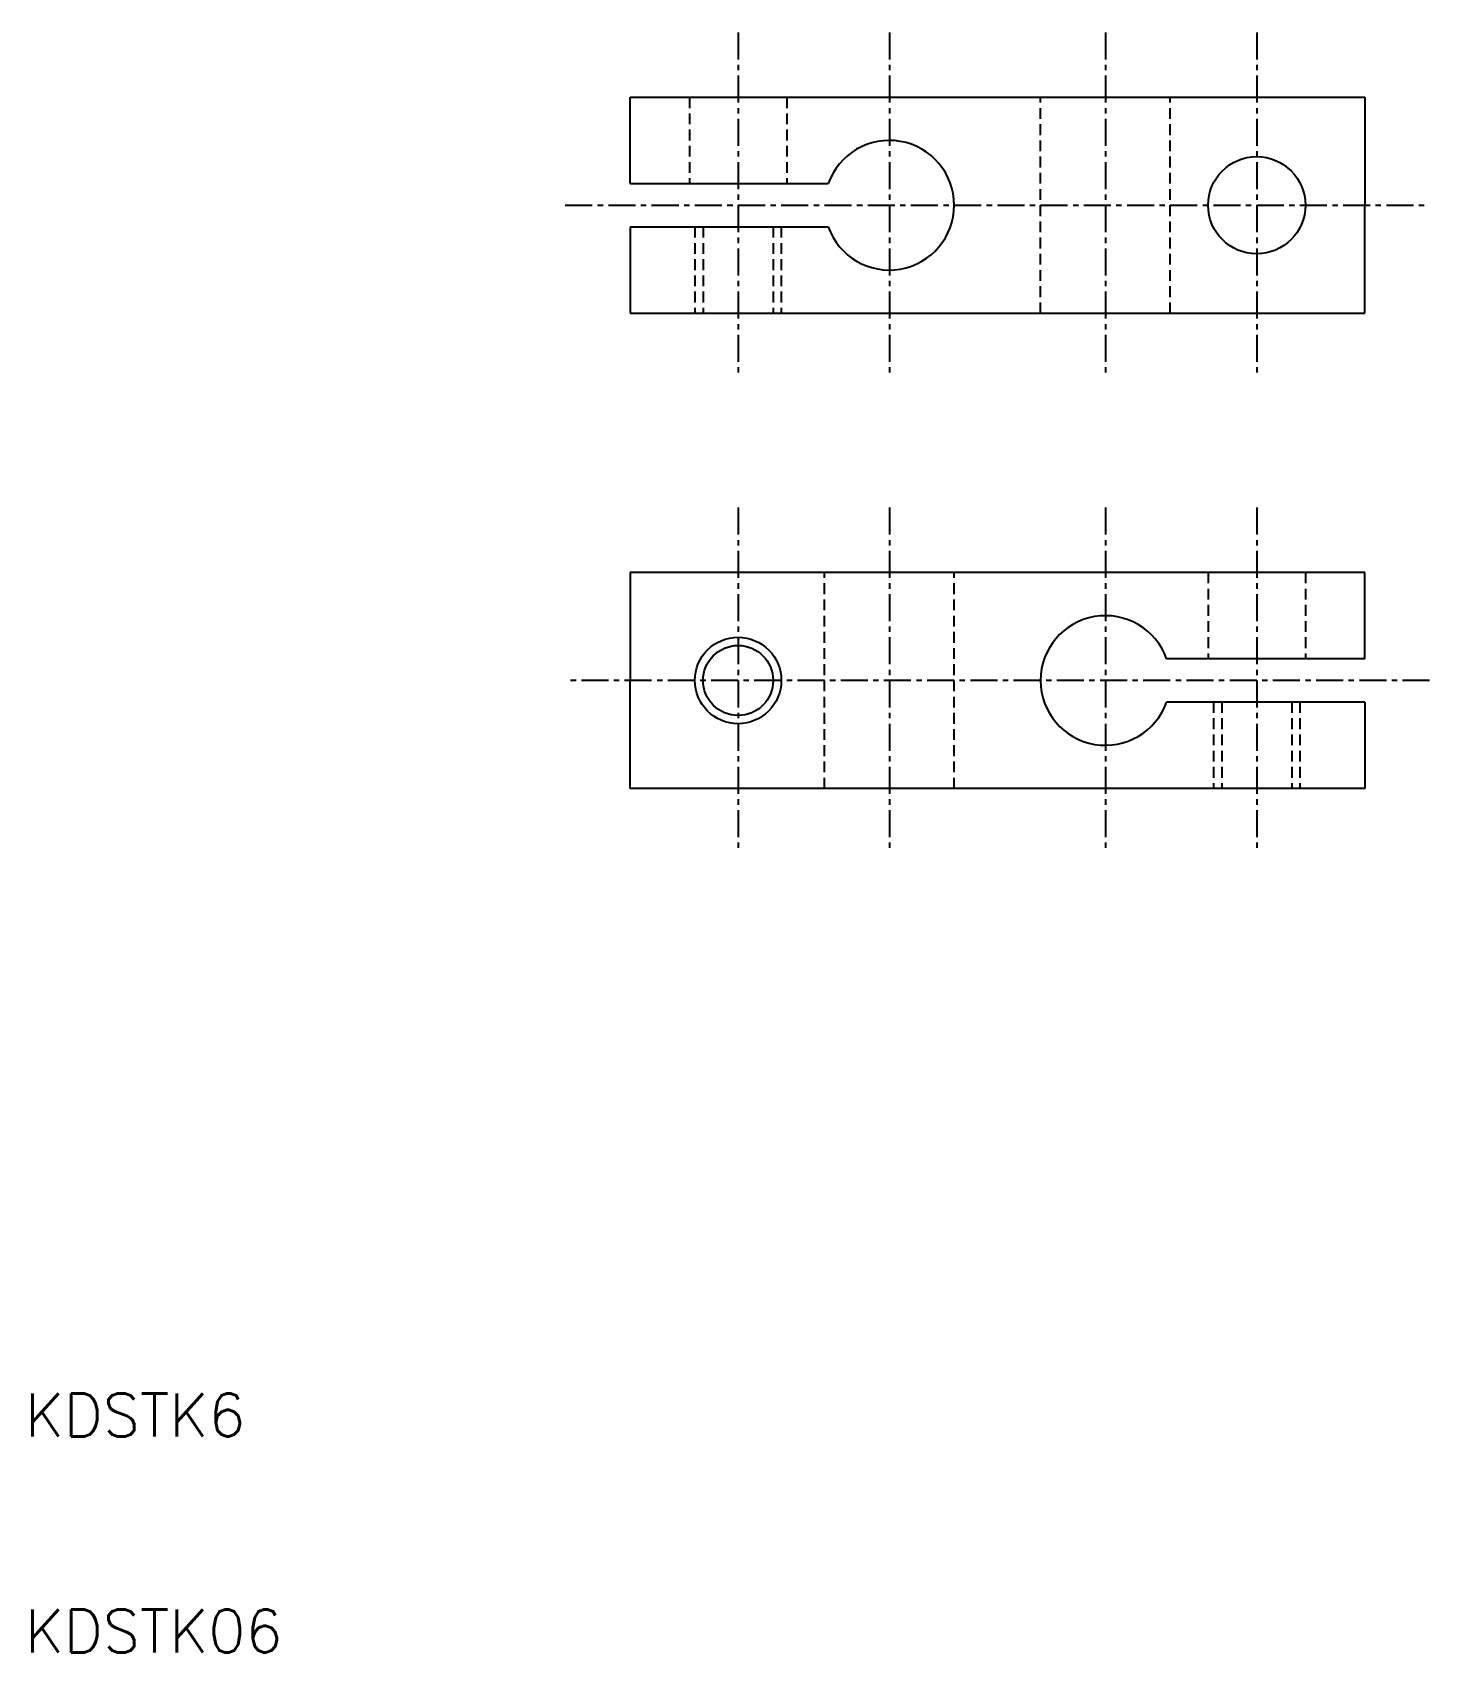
# Model space of a CAD drawing. Extents: x 10.3 to 75, y 10 to 85.
import ezdxf

# ---------------------------------------------------------------- set-up
doc = ezdxf.new("R2010")
doc.units = 0
doc.linetypes.add('CENTER', pattern=[2, 1.25, -0.25, 0.25, -0.25])
doc.linetypes.add('DASHED', pattern=[0.75, 0.5, -0.25])
doc.layers.get('0').update_dxf_attribs({"linetype": 'CONTINUOUS'})
doc.layers.add('CENTER', color=1, linetype='CENTER')
doc.styles.get("Standard").update_dxf_attribs({"font": 'txt.shx'})

msp = doc.modelspace()

# ---------------------------------------------------------------- linework, layer by layer
for p, q in [((38, 82), (72, 82)), ((38, 78), (38, 82)), ((72, 82), (72, 77)), ((38, 78), (47.172, 78)), ((72, 72), (72, 77)), ((38, 76), (47.172, 76)), ((38, 76), (38, 72)), ((38, 72), (72, 72)), ((38, 60), (38, 55)), ((72, 60), (38, 60)), ((72, 56), (72, 60)), ((72, 56), (62.828, 56)), ((38, 50), (38, 55)), ((72, 54), (62.828, 54)), ((72, 54), (72, 50)), ((72, 50), (38, 50))]:
    msp.add_line(p, q)
at = {"color": 3, "linetype": 'DASHED'}
for p, q in [((40.75, 82), (40.75, 78)), ((45.25, 82), (45.25, 78)), ((57, 72), (57, 82)), ((63, 72), (63, 82)), ((41, 76), (41, 72)), ((41.379, 76), (41.379, 72)), ((44.621, 76), (44.621, 72)), ((45, 76), (45, 72)), ((47, 50), (47, 60)), ((53, 50), (53, 60)), ((64.75, 60), (64.75, 56)), ((69.25, 60), (69.25, 56)), ((65, 54), (65, 50)), ((65.379, 54), (65.379, 50)), ((68.621, 54), (68.621, 50)), ((69, 54), (69, 50))]:
    msp.add_line(p, q, dxfattribs=at)
msp.add_circle((67, 77), 2.25)
at = {"color": 3, "linetype": 'CONTINUOUS'}
msp.add_circle((43, 55), 2, dxfattribs=at)
at = {"color": 7, "linetype": 'CONTINUOUS'}
msp.add_circle((43, 55), 1.621, dxfattribs=at)
for centre, start, end in [((50, 77), 199.47122, 160.52878), ((60, 55), 19.47122, 340.52878)]:
    msp.add_arc(centre, 3, start, end)
at = {"layer": 'CENTER'}
for p, q in [((43, 85), (43, 69)), ((50, 85), (50, 69)), ((60, 85), (60, 69)), ((67, 85), (67, 69)), ((35, 77), (75, 77)), ((43, 63), (43, 47)), ((50, 63), (50, 47)), ((60, 63), (60, 47)), ((67, 63), (67, 47)), ((75, 55), (35, 55))]:
    msp.add_line(p, q, dxfattribs=at)

# ---------------------------------------------------------------- texts
for s, p in [('KDSTK6', (10, 20)), ('KDSTK06', (10, 10))]:
    msp.add_text(s, height=2).set_placement(p)

doc.saveas('drawing.dxf')
